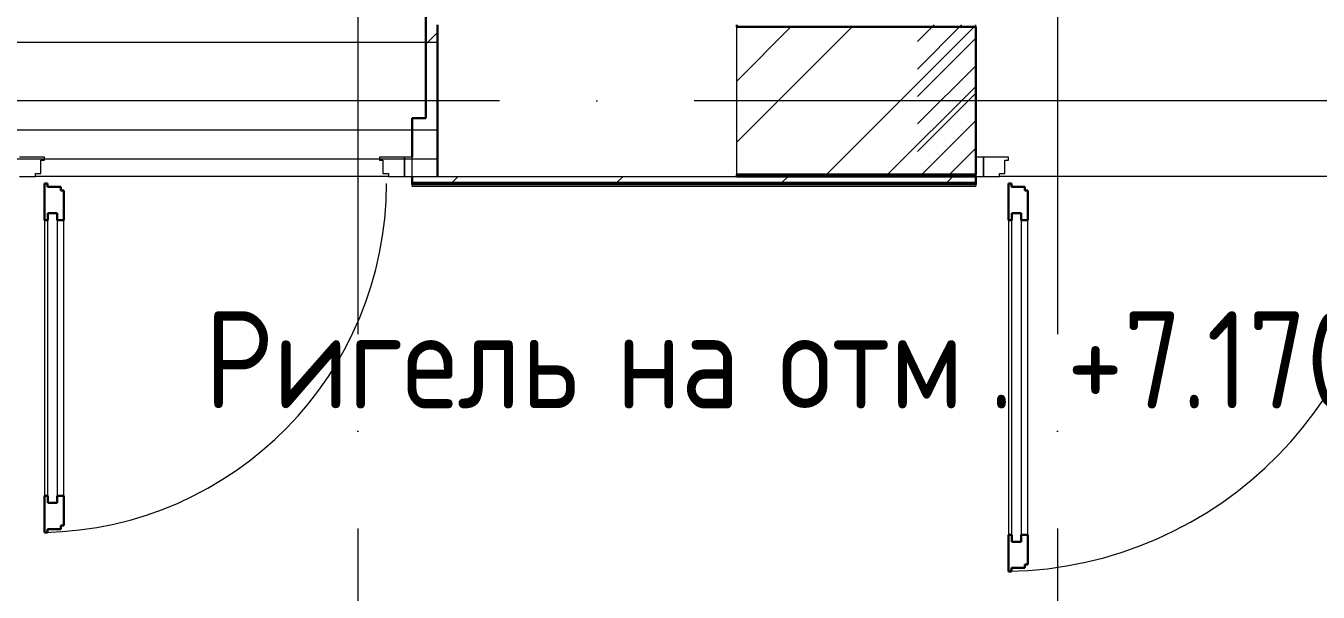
# Model space of a CAD drawing. Header units: millimetres. Extents: x -586848 to 520591, y -385801 to 675781.
# Drawn here: x -66691 to -63366, y -355191 to -353734 of the extents above; entities that cross this region are included whole.
import ezdxf

# ---------------------------------------------------------------- set-up
doc = ezdxf.new("R2010")
doc.units = ezdxf.units.MM
for name, pattern in [('ADSK_Линия сетки', [25, 20, -2.5, 0, -2.5]), ('ADSK_Сверху', [450, 300, -150]), ('ADSK_Штриховая_ш2 п1_5', [4.5, 3, -1.5])]:
    doc.linetypes.add(name, pattern=pattern)
for name, color, linetype, lineweight in [('Аннотация', 7, 'Continuous', 18), ('Двери', 252, 'Continuous', 9), ('Линии', 7, 'Continuous', 9), ('Ограждение', 252, 'Continuous', 9), ('Оси', 252, 'Continuous', 9), ('Стены внутренние', 7, 'Continuous', 18), ('Стены наружные', 7, 'Continuous', 18), ('Стены штриховка', 7, 'Continuous', 9)]:
    doc.layers.add(name, color=color, linetype=linetype, lineweight=lineweight)
doc.layers.add('Двери открывание', color=7, linetype='Continuous', lineweight=9, true_color=0xc0c0c0)
doc.styles.add('GOST Common_2', font='', dxfattribs={"width": 0.9, "height": 250})
doc.styles.get('GOST Common_2').set_extended_font_data('GOST type B')

# ---------------------------------------------------------------- blocks, each defined once
blk = doc.blocks.new('2 этаж')
at = {"layer": 'Двери', "lineweight": 18, "true_color": 0x636466}
h = blk.add_hatch(dxfattribs=at)
h.set_pattern_fill('FP_2', color=251, angle=180, style=0, pattern_type=2)
h.set_pattern_definition([(225, (119956.006, -10039.253), (35.3553, -35.3553), [])])
h.paths.add_polyline_path([(120396, -10234.3), (120546, -10234.3), (120546, -9844.3), (120396, -9844.3), (120396, -10056.3)])
h.paths.add_polyline_path([(119266, -10234.3), (119266, -9844.3), (119116, -9844.3), (119116, -10234.3)])
at = {"layer": 'Двери', "color": 251, "linetype": 'ADSK_Штриховая_ш2 п1_5', "true_color": 0x636466}
for p, q in [((119266, -10234.3), (119266, -9844.3)), ((119116, -10234.3), (119266, -10234.3))]:
    blk.add_line(p, q, dxfattribs=at)
at = {"layer": 'Двери', "color": 251, "true_color": 0x636466}
for p, q in [((116870, -10184.3), (116806, -10184.3)), ((116861, -10226.3), (116861, -10192.3)), ((116861, -10192.3), (116870, -10192.3)), ((116870, -10192.3), (116870, -10184.3)), ((117796, -10184.3), (117732, -10184.3)), ((117732, -10184.3), (117732, -10192.3)), ((117732, -10192.3), (117741, -10192.3)), ((117741, -10192.3), (117741, -10226.3)), ((117816, -10184.3), (117796, -10184.3)), ((117796, -10184.3), (117796, -10234.3)), ((117796, -10234.3), (117796, -10184.3)), ((117816, -10234.3), (117816, -10184.3)), ((119266, -10184.3), (119266, -10234.3)), ((119286, -10184.3), (119266, -10184.3)), ((119286, -10234.3), (119286, -10184.3)), ((119350, -10184.3), (119286, -10184.3)), ((119286, -10184.3), (119286, -10234.3)), ((119341, -10226.3), (119341, -10192.3)), ((119341, -10192.3), (119350, -10192.3)), ((119350, -10192.3), (119350, -10184.3)), ((116806, -10234.3), (116847, -10234.3)), ((116847, -10234.3), (116847, -10226.3)), ((116847, -10226.3), (116861, -10226.3)), ((117741, -10226.3), (117755, -10226.3)), ((117755, -10226.3), (117755, -10234.3)), ((117755, -10234.3), (117796, -10234.3)), ((117796, -10234.3), (117816, -10234.3)), ((119266, -10234.3), (119286, -10234.3)), ((119286, -10234.3), (119327, -10234.3)), ((119327, -10234.3), (119327, -10226.3)), ((119327, -10226.3), (119341, -10226.3)), ((116879, -10328.3), (116903, -10328.3)), ((116879, -11074.3), (116879, -10328.3)), ((116903, -10328.3), (116903, -11074.3)), ((119359, -10328.3), (119383, -10328.3)), ((119359, -11174.3), (119359, -10328.3)), ((119383, -10328.3), (119383, -11174.3)), ((116870, -10346.3), (116870, -11056.3)), ((116920, -11056.3), (116920, -10346.3)), ((119350, -10346.3), (119350, -11156.3)), ((119400, -11156.3), (119400, -10346.3)), ((116903, -11074.3), (116879, -11074.3)), ((119383, -11174.3), (119359, -11174.3))]:
    blk.add_line(p, q, dxfattribs=at)
at = {"layer": 'Двери', "color": 251, "lineweight": 30, "true_color": 0x636466}
for p, q in [((116878, -10252.3), (116870, -10252.3)), ((116870, -10252.3), (116870, -10346.3)), ((116878, -10261.3), (116878, -10252.3)), ((116912, -10261.3), (116878, -10261.3)), ((116912, -10270.3), (116912, -10261.3)), ((116920, -10270.3), (116912, -10270.3)), ((116920, -10346.3), (116920, -10270.3)), ((119358, -10252.3), (119350, -10252.3)), ((119350, -10252.3), (119350, -10346.3)), ((119358, -10261.3), (119358, -10252.3)), ((119392, -10261.3), (119358, -10261.3)), ((119392, -10270.3), (119392, -10261.3)), ((119400, -10270.3), (119392, -10270.3)), ((119400, -10346.3), (119400, -10270.3)), ((116879, -10328.3), (116879, -10346.3)), ((116903, -10328.3), (116879, -10328.3)), ((116903, -10346.3), (116903, -10328.3)), ((119359, -10328.3), (119359, -10346.3)), ((119383, -10328.3), (119359, -10328.3)), ((119383, -10346.3), (119383, -10328.3)), ((116879, -10346.3), (116870, -10346.3)), ((116920, -10346.3), (116903, -10346.3)), ((119359, -10346.3), (119350, -10346.3)), ((119400, -10346.3), (119383, -10346.3)), ((116870, -11056.3), (116870, -11150.3)), ((116879, -11056.3), (116870, -11056.3)), ((116879, -11074.3), (116879, -11056.3)), ((116903, -11056.3), (116903, -11074.3)), ((116920, -11056.3), (116903, -11056.3)), ((116920, -11132.3), (116920, -11056.3)), ((116903, -11074.3), (116879, -11074.3)), ((116912, -11141.3), (116912, -11132.3)), ((116912, -11132.3), (116920, -11132.3)), ((116870, -11150.3), (116878, -11150.3)), ((116878, -11150.3), (116878, -11141.3)), ((116878, -11141.3), (116912, -11141.3)), ((119350, -11156.3), (119350, -11250.3)), ((119359, -11156.3), (119350, -11156.3)), ((119359, -11174.3), (119359, -11156.3)), ((119383, -11156.3), (119383, -11174.3)), ((119400, -11156.3), (119383, -11156.3)), ((119400, -11232.3), (119400, -11156.3)), ((119383, -11174.3), (119359, -11174.3)), ((119392, -11241.3), (119392, -11232.3)), ((119392, -11232.3), (119400, -11232.3)), ((119350, -11250.3), (119358, -11250.3)), ((119358, -11250.3), (119358, -11241.3)), ((119358, -11241.3), (119392, -11241.3))]:
    blk.add_line(p, q, dxfattribs=at)
at = {"layer": 'Двери открывание', "color": 251, "true_color": 0x636466}
for centre, radius, start in [((116852, -10252.3), 898, 271.1485), ((119332, -10252.3), 998, 271.0334)]:
    blk.add_arc(centre, radius, start, 0, dxfattribs=at)
at = {"layer": 'Линии', "color": 251, "linetype": 'ADSK_Сверху', "ltscale": 100, "true_color": 0x636466}
for p, q in [((117881, -9889.3), (107016, -9889.3)), ((117881, -10189.3), (107016, -10189.3))]:
    blk.add_line(p, q, dxfattribs=at)
at = {"layer": 'Ограждение', "color": 251, "true_color": 0x636466}
for p, q in [((117816, -10259.3), (117816, -10254.3)), ((117816, -10259.3), (119266, -10259.3)), ((119266, -10254.3), (119266, -10259.3))]:
    blk.add_line(p, q, dxfattribs=at)
at = {"layer": 'Оси', "color": 251, "linetype": 'ADSK_Линия сетки', "ltscale": 100, "true_color": 0x636466}
for p, q in [((117676, -1139.3), (117676, -32265.4)), ((119476, -1139.3), (119476, -32265.4)), ((170543.3, -10039.3), (93565.9, -10039.3))]:
    blk.add_line(p, q, dxfattribs=at)
at = {"layer": 'Стены внутренние', "color": 251, "lineweight": 30, "true_color": 0x636466}
for p, q in [((117881, -9844.3), (117881, -10234.3)), ((118651, -9849.3), (118651, -9844.3)), ((118651, -10234.3), (118651, -10229.3))]:
    blk.add_line(p, q, dxfattribs=at)
at = {"layer": 'Стены внутренние', "color": 251, "true_color": 0x636466}
for p, q in [((118651, -10229.3), (118651, -9849.3)), ((117881, -10234.3), (118651, -10234.3)), ((120335, -10234.3), (119327, -10234.3))]:
    blk.add_line(p, q, dxfattribs=at)
at = {"layer": 'Стены наружные', "color": 251, "lineweight": 30, "true_color": 0x636466}
for p, q in [((117851, -9814.3), (117851, -10084.3)), ((119266, -9849.3), (118651, -9849.3)), ((119266, -10229.3), (119266, -9849.3)), ((117816, -10084.3), (117816, -10184.3)), ((117851, -10084.3), (117816, -10084.3)), ((117816, -10234.3), (117816, -10254.3)), ((118651, -10229.3), (119266, -10229.3)), ((119266, -10234.3), (118651, -10234.3)), ((119266, -10254.3), (119266, -10234.3)), ((117816, -10254.3), (119266, -10254.3))]:
    blk.add_line(p, q, dxfattribs=at)
at = {"layer": 'Стены наружные', "color": 251, "linetype": 'Continuous', "lineweight": 9, "true_color": 0x636466}
for p, q in [((117851, -9893.6), (117881, -9863.6)), ((118651, -9988.8), (118790.5, -9849.3)), ((118651, -10145.9), (118947.7, -9849.3)), ((118882, -10229.3), (119262, -9849.3)), ((119039.2, -10229.3), (119266, -10002.4)), ((117919.6, -10249.3), (117934.6, -10234.3)), ((118343.9, -10249.3), (118358.9, -10234.3)), ((118768.1, -10249.3), (118783.1, -10234.3)), ((119192.4, -10249.3), (119207.4, -10234.3)), ((117843.9, -10254.3), (117848.9, -10249.3)), ((117914.6, -10254.3), (117919.6, -10249.3)), ((117985.3, -10254.3), (117990.3, -10249.3)), ((118056, -10254.3), (118061, -10249.3)), ((118126.7, -10254.3), (118131.7, -10249.3)), ((118197.5, -10254.3), (118202.5, -10249.3)), ((118268.2, -10254.3), (118273.2, -10249.3)), ((118338.9, -10254.3), (118343.9, -10249.3)), ((118409.6, -10254.3), (118414.6, -10249.3)), ((118480.3, -10254.3), (118485.3, -10249.3)), ((118551, -10254.3), (118556, -10249.3)), ((118621.7, -10254.3), (118626.7, -10249.3)), ((118692.4, -10254.3), (118697.4, -10249.3)), ((118763.1, -10254.3), (118768.1, -10249.3)), ((118833.9, -10254.3), (118838.9, -10249.3)), ((118904.6, -10254.3), (118909.6, -10249.3)), ((118975.3, -10254.3), (118980.3, -10249.3)), ((119046, -10254.3), (119051, -10249.3)), ((119116.7, -10254.3), (119121.7, -10249.3)), ((119187.4, -10254.3), (119192.4, -10249.3)), ((119258.1, -10254.3), (119263.1, -10249.3))]:
    blk.add_line(p, q, dxfattribs=at)
at = {"layer": 'Стены наружные', "color": 251, "true_color": 0x636466}
for p, q in [((116786, -10114.3), (117816, -10114.3)), ((117755, -10234.3), (116847, -10234.3))]:
    blk.add_line(p, q, dxfattribs=at)
at = {"layer": 'Стены штриховка', "color": 251, "true_color": 0x636466}
for p, q in [((117816, -10114.3), (117881, -10114.3)), ((117816, -10234.3), (117881, -10234.3)), ((117816, -10249.3), (119266, -10249.3))]:
    blk.add_line(p, q, dxfattribs=at)
at = {"layer": 'Аннотация', "color": 251, "true_color": 0x636466, "style": 'GOST Common_2', "width": 0.9}
for s, p in [('. +7.170 (h', (119300.4, -10831)), ('Ригель', (117282.3, -10831)), ('на', (118341.9, -10831)), ('отм', (118758.6, -10831))]:
    blk.add_text(s, height=250, dxfattribs=at).set_placement(p)

msp = doc.modelspace()

# ---------------------------------------------------------------- block references
msp.add_blockref('2 этаж', (-183513.2, -343887.1))

doc.saveas('drawing.dxf')
